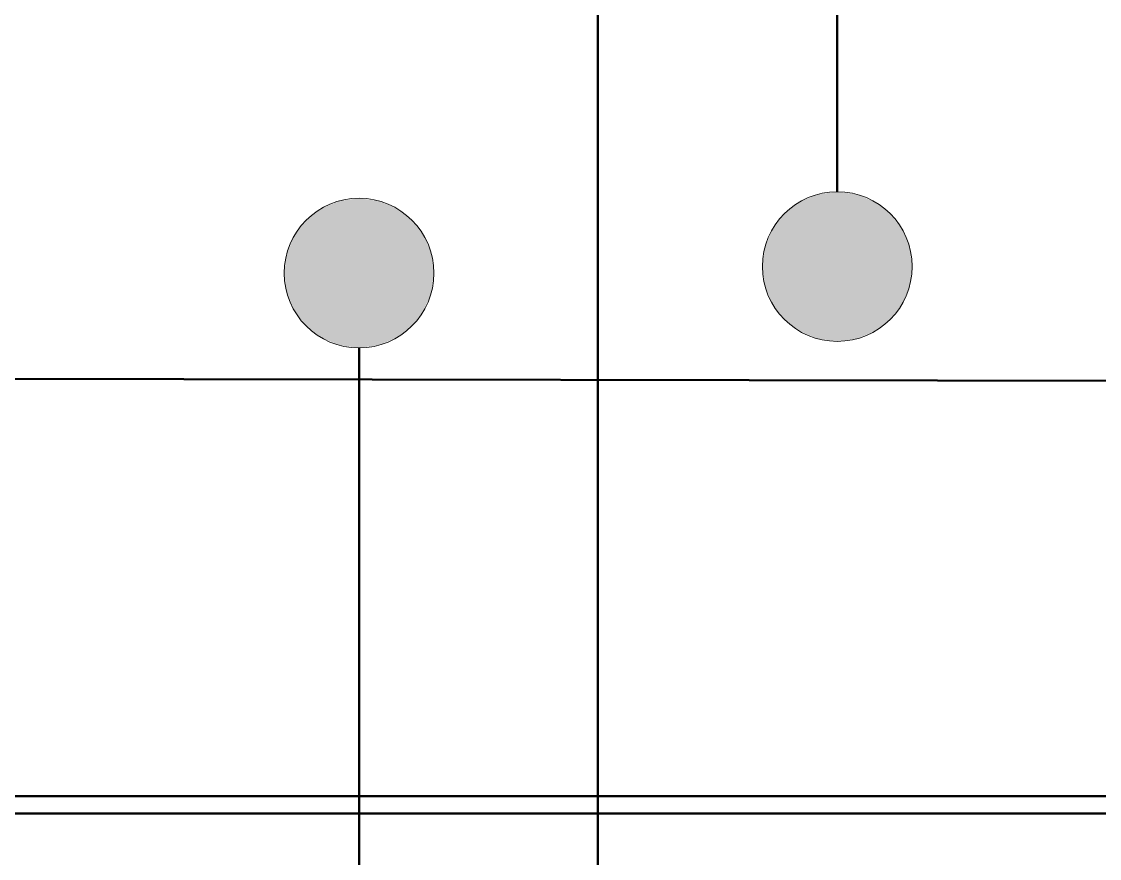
# Model space of a CAD drawing. Header units: metres. Extents: x 0 to 16, y 3 to 1186.
# Drawn here: x 7.544 to 7.7241, y 1182.6534 to 1182.7932 of the extents above; entities that cross this region are included whole.
import ezdxf

# ---------------------------------------------------------------- set-up
doc = ezdxf.new("R2010")
doc.units = ezdxf.units.M
for name, color, linetype, lineweight in [('A-DETL', 7, 'Continuous', 13), ('A-DETL-GENF', 7, 'Continuous', 9), ('A-WALL', 7, 'Continuous', 50)]:
    doc.layers.add(name, color=color, linetype=linetype, lineweight=lineweight)

# ---------------------------------------------------------------- blocks, each defined once
blk = doc.blocks.new('Walls 2 - Walls 2-6845191-DRG-2873184 - SOUTHERN BARRIER - PLAN - Dependent 1')
at = {"layer": 'A-WALL', "color": 252, "true_color": 0x888888}
for p, q in [((229.95292, 1207.29967), (241.62006, 1208.32042)), ((229.95317, 1207.29683), (241.62087, 1208.31751))]:
    blk.add_line(p, q, dxfattribs=at)
blk = doc.blocks.new('CS_DET_Rebar Combined_Grey - Multiple Bar-7828365-DRG-2873184 - SOUTHERN BARRIER - PLAN - Dependent 1')
at = {"layer": 'A-DETL-GENF', "color": 253, "lineweight": 50, "true_color": 0xafafaf}
blk.add_line((0.0125, 0), (0.6, 0), dxfattribs=at)
blk = doc.blocks.new('CS_DET_Rebar Combined_Grey - Multiple Bar-7828331-DRG-2873184 - SOUTHERN BARRIER - PLAN - Dependent 1')
at = {"layer": 'A-DETL-GENF', "true_color": 0xafafaf}
blk.add_hatch(color=253, dxfattribs=at).paths.add_polyline_path([(0.4825, 0), (0.48293, -0.00324), (0.48417, -0.00625), (0.48616, -0.00884), (0.48875, -0.01083), (0.49176, -0.01207), (0.495, -0.0125), (0.49824, -0.01207), (0.50125, -0.01083), (0.50384, -0.00884), (0.50583, -0.00625), (0.50707, -0.00324), (0.5075, 0), (0.50707, 0.00324), (0.50583, 0.00625), (0.50384, 0.00884), (0.50125, 0.01083), (0.49824, 0.01207), (0.495, 0.0125), (0.49176, 0.01207), (0.48875, 0.01083), (0.48616, 0.00884), (0.48417, 0.00625), (0.48293, 0.00324)])
at = {"layer": 'A-DETL-GENF', "color": 253, "lineweight": 50, "true_color": 0xafafaf}
blk.add_line((0.0125, 0), (0.4825, 0), dxfattribs=at)
at = {"layer": 'A-DETL-GENF', "color": 253, "true_color": 0xafafaf}
for start, end in [(360, 180), (180, 360)]:
    blk.add_arc((0.495, 0), 0.0125, start, end, dxfattribs=at)
blk = doc.blocks.new('CS_DET_Rebar Combined_Grey - Multiple Bar-7827927-DRG-2873184 - SOUTHERN BARRIER - PLAN - Dependent 1')
at = {"layer": 'A-DETL-GENF', "true_color": 0xafafaf}
blk.add_hatch(color=253, dxfattribs=at).paths.add_polyline_path([(-0.0125, 0), (-0.01207, -0.00324), (-0.01083, -0.00625), (-0.00884, -0.00884), (-0.00625, -0.01083), (-0.00324, -0.01207), (0, -0.0125), (0.00324, -0.01207), (0.00625, -0.01083), (0.00884, -0.00884), (0.01083, -0.00625), (0.01207, -0.00324), (0.0125, 0), (0.01207, 0.00324), (0.01083, 0.00625), (0.00884, 0.00884), (0.00625, 0.01083), (0.00324, 0.01207), (0, 0.0125), (-0.00324, 0.01207), (-0.00625, 0.01083), (-0.00884, 0.00884), (-0.01083, 0.00625), (-0.01207, 0.00324)])
at = {"layer": 'A-DETL-GENF', "color": 253, "lineweight": 50, "true_color": 0xafafaf}
blk.add_line((0.0125, 0), (0.7, 0), dxfattribs=at)
at = {"layer": 'A-DETL-GENF', "color": 253, "true_color": 0xafafaf}
for start, end in [(360, 180), (180, 360)]:
    blk.add_arc((0, 0), 0.0125, start, end, dxfattribs=at)

msp = doc.modelspace()

# ---------------------------------------------------------------- linework, layer by layer
at = {"layer": 'A-DETL', "color": 253, "lineweight": 50, "true_color": 0xafafaf}
msp.add_line((13.91777, 1182.72054), (1.90113, 1182.74506), dxfattribs=at)

# ---------------------------------------------------------------- block references
at = {"layer": 'A-DETL-GENF', "color": 253, "true_color": 0xafafaf}
for name, p, rotation in [('CS_DET_Rebar Combined_Grey - Multiple Bar-7827927-DRG-2873184 - SOUTHERN BARRIER - PLAN - Dependent 1', (7.68027, 1182.75229), 90.00000000000514), ('CS_DET_Rebar Combined_Grey - Multiple Bar-7828365-DRG-2873184 - SOUTHERN BARRIER - PLAN - Dependent 1', (7.64027, 1182.25681), 90.00000000007569), ('CS_DET_Rebar Combined_Grey - Multiple Bar-7828331-DRG-2873184 - SOUTHERN BARRIER - PLAN - Dependent 1', (7.60039, 1182.2562), 90.00000000000435)]:
    msp.add_blockref(name, p, dxfattribs=dict(at, rotation=rotation))
at = {"layer": 'A-WALL', "color": 252, "true_color": 0x888888, "rotation": 355.0000000000001}
msp.add_blockref('Walls 2 - Walls 2-6845191-DRG-2873184 - SOUTHERN BARRIER - PLAN - Dependent 1', (-332.39985, 0), dxfattribs=at)

doc.saveas('drawing.dxf')
